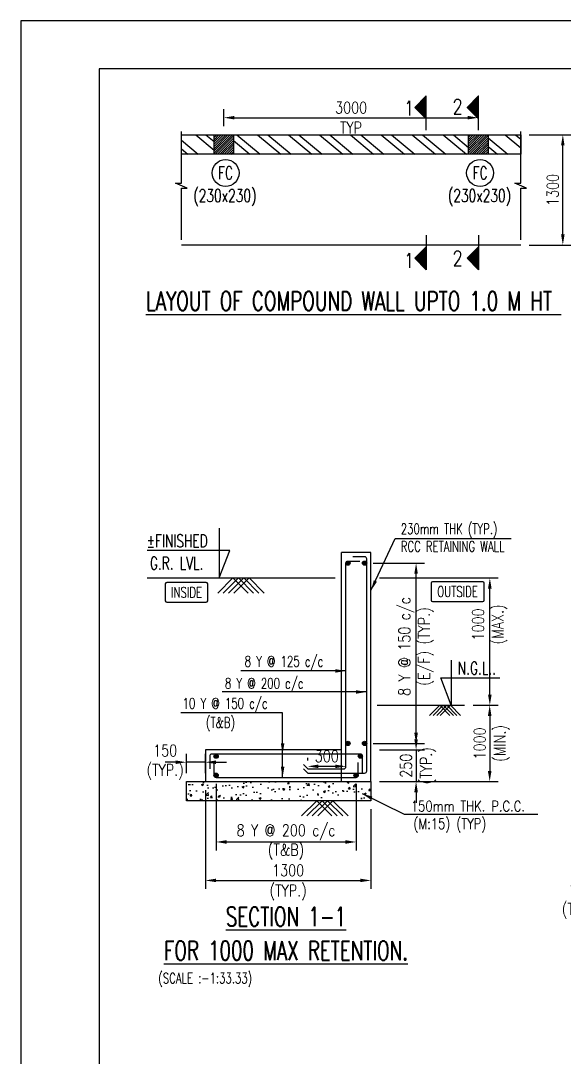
# Model space of a CAD drawing. Extents: x 345615 to 1272425, y -526289 to -156124.
# Drawn here: x 1012978 to 1025790, y -290710 to -266277 of the extents above; entities that cross this region are included whole.
import ezdxf
from ezdxf.enums import TextEntityAlignment as Align
from ezdxf.lldxf.tags import DXFTag

# ---------------------------------------------------------------- set-up
doc = ezdxf.new("R2010")
doc.units = 0
doc.header["$LTSCALE"] = 500
doc.header["$MEASUREMENT"] = 0
doc.header["$PDMODE"] = 35
doc.header["$PDSIZE"] = -15
doc.layers.get('DEFPOINTS').update_dxf_attribs({"color": 4})
for name, color, linetype in [('NO. BEAM', 3, 'Continuous'), ('S- PILE CAP', 4, 'Continuous'), ('S-BRECK LINE', 8, 'Continuous'), ('S-COLUMN', 1, 'Continuous'), ('S-COLUMN CIRCLE', 9, 'Continuous'), ('S-COLUMN HATCH', 8, 'Continuous'), ('S-COLUMN NO', 2, 'Continuous'), ('S-CONCRET LINE', 4, 'Continuous'), ('S-DIM-1', 5, 'Continuous'), ('S-FOOTING', 4, 'Continuous'), ('S-HATCH', 253, 'Continuous'), ('S-LEVEL SECTION', 3, 'Continuous'), ('S-PCC', 9, 'Continuous'), ('S-REINFORCEMENT', 6, 'Continuous'), ('S-RETAINING WALL', 6, 'Continuous'), ('S-RETAINING WALL HATCH', 8, 'Continuous'), ('S-SECTION MARK', 1, 'Continuous'), ('S-TEXT', 2, 'Continuous'), ('S-TEXT-1', 4, 'Continuous'), ('S-TITIL', 6, 'Continuous'), ('s_TITILE', 9, 'Continuous'), ('TITLE', 4, 'Continuous')]:
    doc.layers.add(name, color=color, linetype=linetype)
doc.styles.add('ROMANS', font='simplex.shx', dxfattribs={"width": 0.8, "height": 275, "bigfont": 'bigfont.shx'})
tags = doc.linetypes.add('HIDDEN', pattern=[0.375, 0.25, -0.125]).pattern_tags.tags
tags[6:7] = [DXFTag(74, 4), DXFTag(75, 0), DXFTag(340, '0'), DXFTag(46, 1.0), DXFTag(50, 0.0), DXFTag(44, 0.0), DXFTag(45, 0.0)]
tags[4:5] = [DXFTag(74, 4), DXFTag(75, 0), DXFTag(340, '0'), DXFTag(46, 1.0), DXFTag(50, 0.0), DXFTag(44, 0.0), DXFTag(45, 0.0)]
doc.dimstyles.new('dim100', dxfattribs={"dimtxt": 250, "dimasz": 250, "dimexe": 200, "dimexo": 200, "dimgap": 100, "dimtad": 1, "dimdec": 0, "dimzin": 0, "dimdsep": 46, "dimtxsty": 'ROMANS', "dimcen": 0, "dimclrd": 5, "dimclre": 5, "dimclrt": 4, "dimadec": 0, "dimazin": 0, "dimtfac": 1, "dimtdec": 0, "dimtix": 1, "dimtofl": 0, "dimtmove": 2, "dimatfit": 3, "dimfxl": 0, "dimtolj": 1, "dimtzin": 0, "dimlwd": -1, "dimlwe": -1, "dimarcsym": 0})
doc.dimstyles.new('dim33.33', dxfattribs={"dimtxt": 250, "dimasz": 250, "dimexe": 200, "dimexo": 200, "dimgap": 100, "dimtad": 1, "dimdec": 0, "dimlfac": 0.333331, "dimzin": 0, "dimdsep": 46, "dimtxsty": 'ROMANS', "dimcen": 0, "dimclrd": 5, "dimclre": 5, "dimclrt": 4, "dimadec": 0, "dimazin": 0, "dimtfac": 1, "dimtdec": 0, "dimtix": 1, "dimtofl": 0, "dimtmove": 2, "dimatfit": 3, "dimfxl": 0, "dimtolj": 1, "dimtzin": 0, "dimlwd": -1, "dimlwe": -1, "dimarcsym": 0})
doc.dimstyles.new('dim50', dxfattribs={"dimtxt": 250, "dimasz": 250, "dimexe": 200, "dimexo": 200, "dimgap": 100, "dimtad": 1, "dimdec": 0, "dimlfac": 0.5, "dimzin": 0, "dimdsep": 46, "dimtxsty": 'ROMANS', "dimcen": 0, "dimclrd": 5, "dimclre": 5, "dimclrt": 4, "dimadec": 0, "dimazin": 0, "dimtfac": 1, "dimtdec": 0, "dimtix": 1, "dimtofl": 0, "dimtmove": 2, "dimatfit": 3, "dimfxl": 0, "dimtolj": 1, "dimtzin": 0, "dimlwd": -1, "dimlwe": -1, "dimarcsym": 0})

# ---------------------------------------------------------------- blocks, each defined once
blk = doc.blocks.new('*D735')
at = {"layer": 'DEFPOINTS', "color": 0}
for p in [(1021082, -279062, 0), (1022297, -279062), (1021082, -283312, 0)]:
    blk.add_point(p, dxfattribs=at)
at = {"layer": 'S-DIM-1', "color": 5}
for p, q in [((1021282, -279062), (1022497, -279062)), ((1021282, -283312), (1022497, -283312))]:
    blk.add_line(p, q, dxfattribs=at)
at = {"layer": 'S-DIM-1', "color": 5, "lineweight": -3}
blk.add_line((1022297, -283062), (1022297, -279312), dxfattribs=at)
at = {"layer": 'S-DIM-1', "color": 5}
for points in [[(1022255, -279312), (1022339, -279312), (1022297, -279062)], [(1022255, -283062), (1022339, -283062), (1022297, -283312)]]:
    blk.add_solid(points, dxfattribs=at)
at = {"layer": 'S-DIM-1', "color": 4, "insert": (1022297, -281028), "char_height": 275, "attachment_point": 5, "rotation": 90, "style": 'ROMANS'}
blk.add_mtext('\\A1;8 Y @ 150 c/c\\P(E/F) (TYP.)', dxfattribs=at)
blk = doc.blocks.new('*D736')
at = {"layer": 'DEFPOINTS', "color": 0}
for p in [(1021232, -283462), (1021232, -284212), (1022297, -284212)]:
    blk.add_point(p, dxfattribs=at)
at = {"layer": 'S-DIM-1', "color": 5, "lineweight": -3}
for p, q in [((1022297, -283212), (1022297, -282962)), ((1022297, -283462), (1022297, -284212)), ((1022297, -284462), (1022297, -284712))]:
    blk.add_line(p, q, dxfattribs=at)
at = {"layer": 'S-DIM-1', "color": 5}
for p, q in [((1021432, -283462), (1022497, -283462)), ((1021432, -284212), (1022497, -284212))]:
    blk.add_line(p, q, dxfattribs=at)
for points in [[(1022255, -283212), (1022339, -283212), (1022297, -283462)], [(1022255, -284462), (1022339, -284462), (1022297, -284212)]]:
    blk.add_solid(points, dxfattribs=at)
at = {"layer": 'S-DIM-1', "color": 4, "char_height": 275, "rotation": 90, "style": 'ROMANS'}
for s, insert, attachment_point in [('\\A1;250', (1022197, -283837), 8), ('\\A1;(TYP.)', (1022397, -283837), 2)]:
    blk.add_mtext(s, dxfattribs=dict(at, insert=insert, attachment_point=attachment_point))
blk = doc.blocks.new('*D737')
at = {"layer": 'DEFPOINTS', "color": 0}
for p in [(1017582, -284063, -31), (1020882, -284062, -19), (1020882, -285635)]:
    blk.add_point(p, dxfattribs=at)
at = {"layer": 'S-DIM-1', "color": 5}
for p, q in [((1017582, -284263), (1017582, -285835)), ((1020882, -284262), (1020882, -285835)), ((1017832, -285635), (1020632, -285635))]:
    blk.add_line(p, q, dxfattribs=at)
for points in [[(1017832, -285593), (1017832, -285677), (1017582, -285635)], [(1020632, -285593), (1020632, -285677), (1020882, -285635)]]:
    blk.add_solid(points, dxfattribs=at)
at = {"layer": 'S-DIM-1', "color": 4, "insert": (1019232, -285635), "char_height": 275, "attachment_point": 5, "style": 'ROMANS'}
blk.add_mtext('\\A1;8 Y @ 200 c/c\\P(T&B)', dxfattribs=at)
blk = doc.blocks.new('*D738')
at = {"layer": 'DEFPOINTS', "color": 0}
for p in [(1017332, -284213, -31), (1021232, -284662, -19), (1021232, -286542)]:
    blk.add_point(p, dxfattribs=at)
at = {"layer": 'S-DIM-1', "color": 5}
for p, q in [((1017332, -284413), (1017332, -286742)), ((1021232, -284862), (1021232, -286742)), ((1017582, -286542), (1020982, -286542))]:
    blk.add_line(p, q, dxfattribs=at)
for points in [[(1017582, -286500), (1017582, -286583), (1017332, -286542)], [(1020982, -286500), (1020982, -286583), (1021232, -286542)]]:
    blk.add_solid(points, dxfattribs=at)
at = {"layer": 'S-DIM-1', "color": 4, "char_height": 275, "style": 'ROMANS'}
for s, insert, attachment_point in [('\\A1;1300', (1019282, -286442), 8), ('\\A1;(TYP.)', (1019282, -286642), 2)]:
    blk.add_mtext(s, dxfattribs=dict(at, insert=insert, attachment_point=attachment_point))
blk = doc.blocks.new('*D739')
at = {"layer": 'DEFPOINTS', "color": 0}
for p in [(1023442, -282412), (1021232, -284212), (1024032, -284212)]:
    blk.add_point(p, dxfattribs=at)
at = {"layer": 'S-DIM-1', "color": 5}
for p, q in [((1023642, -282412), (1024232, -282412)), ((1021432, -284212), (1024232, -284212))]:
    blk.add_line(p, q, dxfattribs=at)
at = {"layer": 'S-DIM-1', "color": 5, "lineweight": -3}
blk.add_line((1024032, -282662), (1024032, -283962), dxfattribs=at)
at = {"layer": 'S-DIM-1', "color": 5}
for points in [[(1023990, -282662), (1024074, -282662), (1024032, -282412)], [(1023990, -283962), (1024074, -283962), (1024032, -284212)]]:
    blk.add_solid(points, dxfattribs=at)
at = {"layer": 'S-DIM-1', "color": 4, "char_height": 275, "rotation": 90, "style": 'ROMANS'}
for s, insert, attachment_point in [('\\A1;(MIN.)', (1024132, -283312), 2), ('\\A1;1000', (1023932, -283312), 8)]:
    blk.add_mtext(s, dxfattribs=dict(at, insert=insert, attachment_point=attachment_point))
blk = doc.blocks.new('*D740')
at = {"layer": 'DEFPOINTS', "color": 0}
for p in [(1021232, -279412), (1024035, -279412), (1023442, -282412)]:
    blk.add_point(p, dxfattribs=at)
at = {"layer": 'S-DIM-1', "color": 5}
for p, q in [((1021432, -279412), (1024235, -279412)), ((1023642, -282412), (1024235, -282412))]:
    blk.add_line(p, q, dxfattribs=at)
at = {"layer": 'S-DIM-1', "color": 5, "lineweight": -3}
blk.add_line((1024035, -282162), (1024035, -279662), dxfattribs=at)
at = {"layer": 'S-DIM-1', "color": 5}
for points in [[(1023993, -279662), (1024077, -279662), (1024035, -279412)], [(1023993, -282162), (1024077, -282162), (1024035, -282412)]]:
    blk.add_solid(points, dxfattribs=at)
at = {"layer": 'S-DIM-1', "color": 4, "insert": (1024035, -280508), "char_height": 275, "attachment_point": 5, "rotation": 90, "style": 'ROMANS'}
blk.add_mtext('\\A1;1000\\P(MAX.)', dxfattribs=at)
blk = doc.blocks.new('*D741')
at = {"layer": 'DEFPOINTS', "color": 0}
for p in [(1016882, -283755), (1016882, -284213), (1017332, -284213)]:
    blk.add_point(p, dxfattribs=at)
at = {"layer": 'S-DIM-1', "color": 5}
for p, q in [((1016882, -284013), (1016882, -283555)), ((1017332, -284013), (1017332, -283555))]:
    blk.add_line(p, q, dxfattribs=at)
at = {"layer": 'S-DIM-1', "color": 5, "lineweight": -3}
for p, q in [((1016632, -283755), (1016382, -283755)), ((1017332, -283755), (1016882, -283755)), ((1017582, -283755), (1017832, -283755))]:
    blk.add_line(p, q, dxfattribs=at)
at = {"layer": 'S-DIM-1', "color": 5}
for points in [[(1016632, -283713), (1016632, -283797), (1016882, -283755)], [(1017582, -283713), (1017582, -283797), (1017332, -283755)]]:
    blk.add_solid(points, dxfattribs=at)
at = {"layer": 'S-DIM-1', "color": 4, "insert": (1016382, -283755), "char_height": 275, "attachment_point": 5, "style": 'ROMANS'}
blk.add_mtext('\\A1;150\\P(TYP.)', dxfattribs=at)
blk = doc.blocks.new('*D748')
at = {"layer": 'DEFPOINTS', "color": 0}
for p in [(1026673, -286345), (1026673, -286952), (1027123, -286952)]:
    blk.add_point(p, dxfattribs=at)
at = {"layer": 'S-DIM-1', "color": 5, "lineweight": -3}
for p, q in [((1026423, -286345), (1026173, -286345)), ((1027123, -286345), (1026673, -286345)), ((1027373, -286345), (1027623, -286345))]:
    blk.add_line(p, q, dxfattribs=at)
at = {"layer": 'S-DIM-1', "color": 5}
for p, q in [((1026673, -286752), (1026673, -286145)), ((1027123, -286752), (1027123, -286145))]:
    blk.add_line(p, q, dxfattribs=at)
for points in [[(1026423, -286303), (1026423, -286386), (1026673, -286345)], [(1027373, -286303), (1027373, -286386), (1027123, -286345)]]:
    blk.add_solid(points, dxfattribs=at)
at = {"layer": 'S-DIM-1', "color": 4, "insert": (1026173, -287032), "char_height": 275, "attachment_point": 5, "style": 'ROMANS'}
blk.add_mtext('\\A1;150\\P(TYP.)', dxfattribs=at)
blk = doc.blocks.new('*D752')
at = {"color": 5}
for p, q in [((1019742, -283712), (1019742, -283652)), ((1020642, -283712), (1020642, -283652)), ((1019992, -283852), (1020392, -283852))]:
    blk.add_line(p, q, dxfattribs=at)
for points in [[(1019992, -283811), (1019992, -283894), (1019742, -283852)], [(1020392, -283811), (1020392, -283894), (1020642, -283852)]]:
    blk.add_solid(points, dxfattribs=at)
at = {"layer": 'DEFPOINTS', "color": 0}
for p in [(1020642, -283852), (1019742, -283912), (1020642, -283912)]:
    blk.add_point(p, dxfattribs=at)
at = {"color": 4, "insert": (1020192, -283615), "char_height": 275, "attachment_point": 5, "style": 'ROMANS'}
blk.add_mtext('\\A1;300', dxfattribs=at)
blk = doc.blocks.new('A$C3C2A062F')
at = {"layer": 'S-COLUMN HATCH'}
h = blk.add_hatch(dxfattribs=at)
h.set_pattern_fill('ANSI31', color=256, scale=150, style=0)
h.set_pattern_definition([(45, (-56668.66, -124038.072), (-13.2582521, 13.2582521), [])])
h.paths.add_polyline_path([(115, -115), (-115, -115), (-115, 115), (115, 115)])
at = {"layer": 'S-COLUMN'}
for p, q in [((-115, -115), (-115, 115)), ((-115, 115), (115, 115)), ((115, 115), (115, -115)), ((115, -115), (-115, -115))]:
    blk.add_line(p, q, dxfattribs=at)
blk = doc.blocks.new('*U721')
at = {"layer": 'S-SECTION MARK', "ltscale": 5}
h = blk.add_hatch(dxfattribs=at)
h.set_pattern_fill('ANSI31', color=256, scale=172.406964, angle=-90, style=0)
h.set_pattern_definition([(45, (-328597.685, -32610.178), (15.2387667, -15.2387667), [])])
h.paths.add_polyline_path([(267, 2343), (0, 2615), (0, 2072)])
h = blk.add_hatch(dxfattribs=at)
h.set_pattern_fill('ANSI31', color=256, scale=172.406964, angle=-90, style=0)
h.set_pattern_definition([(45, (-1838.978, -75811.127), (15.2387667, -15.2387667), [])])
h.paths.add_polyline_path([(267, -1214), (0, -1486), (0, -942)])
at = {"layer": 'S-SECTION MARK'}
for p, q in [((0, 1802), (0, 2615)), ((0, 2615), (267, 2343)), ((0, 2072), (267, 2343)), ((0, -673), (0, -1486)), ((0, -942), (267, -1214)), ((0, -1486), (267, -1214))]:
    blk.add_line(p, q, dxfattribs=at)
blk = doc.blocks.new('*D763')
at = {"layer": 'DEFPOINTS', "color": 0, "ltscale": 0.3}
for p in [(1023765, -268563), (1017765, -268965), (1023765, -268965)]:
    blk.add_point(p, dxfattribs=at)
at = {"layer": 'S-DIM-1', "color": 5, "ltscale": 0.3}
for p, q in [((1017765, -268765), (1017765, -268363)), ((1023765, -268765), (1023765, -268363)), ((1018015, -268563), (1023515, -268563))]:
    blk.add_line(p, q, dxfattribs=at)
for points in [[(1018015, -268521), (1018015, -268604), (1017765, -268563)], [(1023515, -268521), (1023515, -268604), (1023765, -268563)]]:
    blk.add_solid(points, dxfattribs=at)
at = {"layer": 'S-DIM-1', "color": 4, "lineweight": 0, "ltscale": 0.3, "char_height": 275, "style": 'ROMANS'}
for s, insert, attachment_point in [('\\A1;3000', (1020765, -268463), 8), ('\\A1;TYP', (1020765, -268663), 2)]:
    blk.add_mtext(s, dxfattribs=dict(at, insert=insert, attachment_point=attachment_point))
blk = doc.blocks.new('*U722')
at = {"layer": 'S-BRECK LINE'}
blk.add_lwpolyline([(-2550, 0), (-113, 0), (-113, -275), (113, 275), (113, 0), (2550, 0)], dxfattribs=at)
blk = doc.blocks.new('*D764')
at = {"layer": 'DEFPOINTS', "color": 0, "ltscale": 0.3}
for p in [(1024765, -268965), (1025756, -268965), (1024765, -271565)]:
    blk.add_point(p, dxfattribs=at)
at = {"layer": 'S-DIM-1', "color": 5, "ltscale": 0.3}
for p, q in [((1024965, -268965), (1025956, -268965)), ((1025756, -271315), (1025756, -269215)), ((1024965, -271565), (1025956, -271565))]:
    blk.add_line(p, q, dxfattribs=at)
for points in [[(1025714, -269215), (1025797, -269215), (1025756, -268965)], [(1025714, -271315), (1025797, -271315), (1025756, -271565)]]:
    blk.add_solid(points, dxfattribs=at)
at = {"layer": 'S-DIM-1', "color": 4, "lineweight": 0, "ltscale": 0.3, "insert": (1025518, -270265), "char_height": 275, "attachment_point": 5, "rotation": 90, "style": 'ROMANS'}
blk.add_mtext('\\A1;1300', dxfattribs=at)
blk = doc.blocks.new('zw$155A')
at = {"layer": 's_TITILE', "color": 7}
blk.add_lwpolyline([(0, 0), (88000, 0), (88000, 58000), (0, 58000)], close=True, dxfattribs=at)
at = {"layer": 's_TITILE', "color": 1}
blk.add_lwpolyline([(1300, 800), (78500, 800), (78500, 57200), (1300, 57200)], close=True, dxfattribs=at)

msp = doc.modelspace()

# ---------------------------------------------------------------- hatches: boundary and pattern name
at = {"layer": 'S-HATCH'}
h = msp.add_hatch(dxfattribs=at)
h.set_pattern_fill('ANSI32', color=256, scale=1250, angle=275, style=0)
h.set_pattern_definition([(320, (-15473349.7, 846768.5), (301.306692, 359.083333), []), (320, (-15473330.4, 846548.37), (301.306692, 359.083333), [])])
h.paths.add_polyline_path([(1016764.727, -269424.52), (1016764.727, -268964.52), (1017534.727, -268964.52), (1017534.727, -269424.52)])
h.paths.add_polyline_path([(1023534.727, -268964.52), (1023534.727, -269424.52), (1017994.727, -269424.52), (1017994.727, -268964.52)])
h.paths.add_polyline_path([(1024764.727, -268964.52), (1024764.727, -269424.52), (1023994.727, -269424.52), (1023994.727, -268964.52)])
at = {"layer": 'S-PCC', "linetype": 'ByBlock'}
h = msp.add_hatch(dxfattribs=at)
h.set_pattern_fill('AR-CONC,_O', color=256, scale=66.666667)
h.set_pattern_definition([(50, (-16083375.1, 127114.76), (478.173455, -41.834757), [50, -550]), (355, (-16083375.1, 127114.76), (-92.500889, 501.461422), [40, -440]), (100.4514445, (-16083335.24, 127111.27), (385.672564, 459.626661), [42.493461, -467.428075]), (46.1842, (-16083375.1, 127248.1), (711.49422, -110.346187), [75, -825]), (96.6356355, (-16083315.8, 127238.9), (623.107964, 649.4124), [63.740228, -701.142507]), (351.184164, (-16083375.1, 127248.1), (623.107963, 649.4124), [60, -660]), (21, (-16083308.42, 127214.76), (397.938035, -268.412594), [50, -550]), (326, (-16083308.4, 127214.76), (162.210221, 483.433363), [40, -440]), (71.4514447, (-16083275.26, 127192.4), (560.148251, 215.020769), [42.49346, -467.428075]), (37.5, (-16083375.09, 127114.76), (8.1065702, 221.9292359), [0, -434.6666667, 0, -446.6666667, 0, -441.6666667]), (7.5, (-16083375.1, 127114.76), (175.3796916, 262.9411413), [0, -254.6666667, 0, -424.6666667, 0, -168.3333333]), (327.5, (-16083523.76, 127114.76), (355.8816241, -15.0365812), [0, -166.6666667, 0, -520, 0, -690]), (317.5, (-16083590.42, 127114.76), (388.7907796, 66.736655), [0, -216.6666667, 0, -345.3333333, 0, -490])])
h.paths.add_polyline_path([(1016882.337, -284662.506), (1016882.337, -284212.506), (1021232.337, -284212.41), (1021232.337, -284662.41)])

# ---------------------------------------------------------------- linework, layer by layer
at = {"color": 4, "ltscale": 0.25}
msp.add_line((1024764.727, -271564.52), (1016764.727, -271564.52), dxfattribs=at)
at = {"color": 1}
msp.add_line((1021382.337, -282412.41), (1023442.039, -282412.41), dxfattribs=at)
at = {"layer": 'NO. BEAM', "color": 7, "elevation": 38.834}
for points in [[(1023867.18, -279499.586), (1022683.847, -279499.586, 0.414213562), (1022650.514, -279532.919), (1022650.514, -279932.919, 0.414213562), (1022683.847, -279966.253), (1023867.18, -279966.253, 0.414213562), (1023900.514, -279932.919), (1023900.514, -279532.919, 0.414213562)], [(1017352.292, -279517.526), (1016418.959, -279517.526, 0.414213562), (1016385.625, -279550.86), (1016385.625, -279950.86, 0.414213562), (1016418.959, -279984.193), (1017352.292, -279984.193, 0.414213562), (1017385.625, -279950.86), (1017385.625, -279550.86, 0.414213562)]]:
    msp.add_lwpolyline(points, format="xyb", close=True, dxfattribs=at)
at = {"layer": 'S- PILE CAP', "color": 8, "linetype": 'HIDDEN', "ltscale": 1500}
msp.add_line((1020542.337, -284212.41), (1020542.337, -283462.41), dxfattribs=at)
at = {"layer": 'S-COLUMN CIRCLE'}
for centre in [(1017806.02, -269865.381), (1023806.02, -269865.381)]:
    msp.add_circle(centre, 317.825, dxfattribs=at)
at = {"layer": 'S-CONCRET LINE'}
msp.add_lwpolyline([(1024764.727, -268964.52), (1024764.727, -269424.52), (1016764.727, -269424.52), (1016764.727, -268964.52)], close=True, dxfattribs=at)
at = {"layer": 'S-FOOTING'}
msp.add_lwpolyline([(1020542.337, -283462.41), (1017332.337, -283462.506), (1017332.337, -284212.506), (1021232.337, -284212.41)], dxfattribs=at)
at = {"layer": 'S-LEVEL SECTION'}
msp.add_line((1015956.595, -279412.41), (1020392.337, -279412.41), dxfattribs=at)
for points in [[(1017653.685, -278242.01), (1017653.685, -279412.41), (1017903.685, -278762.41), (1015957.336, -278762.41)], [(1023127.096, -281346.072), (1023127.096, -282412.41), (1022877.096, -281762.41), (1024270.827, -281762.41)]]:
    msp.add_lwpolyline(points, dxfattribs=at)
at = {"layer": 'S-PCC'}
for points in [[(1017623.412, -279770.382), (1017981.385, -279412.41), (1018339.358, -279770.382)], [(1017749.975, -279770.382), (1018107.948, -279412.41), (1018465.92, -279770.382)], [(1017876.537, -279770.382), (1018234.51, -279412.41), (1018592.483, -279770.382)], [(1018003.1, -279770.382), (1018361.073, -279412.41), (1018719.045, -279770.382)], [(1023092.02, -282651.058), (1022853.371, -282412.41), (1022614.723, -282651.058)], [(1023176.395, -282651.058), (1022937.746, -282412.41), (1022699.098, -282651.058)], [(1023260.77, -282651.058), (1023022.121, -282412.41), (1022783.473, -282651.058)], [(1023345.145, -282651.058), (1023106.496, -282412.41), (1022867.848, -282651.058)], [(1020314.102, -285020.417), (1019956.129, -284662.444), (1019598.157, -285020.417)], [(1020440.665, -285020.417), (1020082.692, -284662.444), (1019724.719, -285020.417)], [(1020567.227, -285020.417), (1020209.254, -284662.444), (1019851.282, -285020.417)], [(1020693.79, -285020.417), (1020335.817, -284662.444), (1019977.844, -285020.417)]]:
    msp.add_lwpolyline(points, dxfattribs=at)
msp.add_lwpolyline([(1016882.337, -284662.506), (1016882.337, -284212.506), (1021232.337, -284212.41), (1021232.337, -284662.41)], close=True, dxfattribs=at)
at = {"layer": 'S-REINFORCEMENT', "color": 5, "ltscale": 10}
for points in [[(1019642.337, -283912.41), (1019742.337, -284012.41), (1021082.337, -284012.41, 0.414213562), (1021132.337, -283962.41), (1021132.337, -278962.41, 0.414213562), (1021082.337, -278912.41), (1020802.337, -278912.41)], [(1019642.337, -283812.41), (1019742.337, -283912.41), (1020592.337, -283912.41, 0.414213562), (1020642.337, -283862.41), (1020642.337, -279062.41, -0.414213562), (1020692.337, -279012.41), (1020972.337, -279012.41)], [(1021032.337, -284012.41), (1021032.337, -283612.41, 0.414213562), (1020982.337, -283562.41), (1017482.337, -283562.506, 0.414213562), (1017432.337, -283612.506), (1017432.337, -283912.506)], [(1017532.337, -283762.506), (1017532.337, -284062.506, 0.414213562), (1017582.337, -284112.506), (1020882.337, -284112.41, 0.414213562), (1020932.337, -284062.41), (1020932.337, -283762.41)]]:
    msp.add_lwpolyline(points, format="xyb", dxfattribs=at)
at = {"layer": 'S-REINFORCEMENT', "color": 5, "ltscale": 10, "const_width": 50}
for points in [[(1020667.337, -279062.41, 1), (1020717.337, -279062.41, 1)], [(1020957.337, -283612.41, -1), (1021007.337, -283612.41, -1)], [(1020907.337, -284062.41, -1), (1020857.337, -284062.41, -1)]]:
    msp.add_lwpolyline(points, format="xyb", close=True, dxfattribs=at)
for points, elevation in [([(1021057.337, -279062.41, 1), (1021107.337, -279062.41, 1)], 0), ([(1020667.337, -283312.408, 1), (1020717.337, -283312.408, 1)], 0), ([(1021057.337, -283312.408, 1), (1021107.337, -283312.408, 1)], 0), ([(1017607.337, -283612.506, 1), (1017557.337, -283612.506, 1)], -12.043), ([(1017607.337, -284062.506, -1), (1017557.337, -284062.506, -1)], -12.043)]:
    msp.add_lwpolyline(points, format="xyb", close=True, dxfattribs=dict(at, elevation=elevation))
at = {"layer": 'S-REINFORCEMENT', "color": 5, "ltscale": 10}
for centre in [(1020692.337, -279062.41, 0), (1021082.337, -279062.41), (1020692.337, -283312.408), (1021082.337, -283312.408), (1017582.337, -283612.506, -12.043), (1020982.337, -283612.41, 0), (1017582.337, -284062.506, -12.043), (1020882.337, -284062.41)]:
    msp.add_circle(centre, 50, dxfattribs=at)
at = {"layer": 'S-RETAINING WALL', "color": 4}
msp.add_line((1021232.337, -278812.41), (1020542.337, -278812.41), dxfattribs=at)
for points in [[(1020542.337, -283462.41), (1020542.337, -278812.41)], [(1021232.337, -284212.41), (1021232.337, -278812.41)]]:
    msp.add_lwpolyline(points, dxfattribs=at)

# ---------------------------------------------------------------- block references
at = {"xscale": 1.420454545454545, "yscale": 1.420454545454545, "zscale": 1.420454545454545}
msp.add_blockref('zw$155A', (1012978.311, -348663.35), dxfattribs=at)
at = {"layer": 'S-REINFORCEMENT', "color": 30, "lineweight": 0, "ltscale": 0.3, "xscale": 2, "yscale": 2, "zscale": 2}
for p in [(1017764.727, -269194.52), (1023764.727, -269194.52)]:
    msp.add_blockref('A$C3C2A062F', p, dxfattribs=at)
at = {"layer": 'S-RETAINING WALL HATCH', "xscale": -1}
for p in [(1022530.949, -270662.216), (1023764.727, -270662.216)]:
    msp.add_blockref('*U721', p, dxfattribs=at)
at = {"layer": 'S-RETAINING WALL HATCH', "xscale": 0.5, "yscale": 0.5, "zscale": 0.5, "rotation": 90}
for p in [(1016764.727, -270164.52), (1024764.727, -270164.52)]:
    msp.add_blockref('*U722', p, dxfattribs=at)

# ---------------------------------------------------------------- texts
at = {"layer": 'S-COLUMN NO', "style": 'ROMANS', "width": 0.7}
for p in [(1017806.02, -269865.381), (1023806.02, -269865.381)]:
    msp.add_text('FC', height=300, dxfattribs=at).set_placement(p, align=Align.MIDDLE)
for p in [(1017047.776, -270398.939, -1.253), (1023047.776, -270398.939, -1.253)]:
    msp.add_text('(230x230)', height=300, dxfattribs=at).set_placement(p, align=Align.MIDDLE_LEFT)
at = {"layer": 'S-LEVEL SECTION', "style": 'ROMANS', "width": 0.7}
for s, p in [('%%PFINISHED ', (1015944.023, -278537.41)), ('G.R. LVL.', (1016023.668, -279064.019)), ('N.G.L..', (1023279.901, -281537.41))]:
    msp.add_text(s, height=300, dxfattribs=at).set_placement(p, align=Align.MIDDLE_LEFT)
at = {"layer": 'S-SECTION MARK', "style": 'ROMANS', "width": 0.8}
for s, p in [('1', (1022130.867, -268339.697)), ('2', (1023274.816, -268301.999)), ('1', (1022130.867, -271927.199)), ('2', (1023274.816, -271877.504))]:
    msp.add_text(s, height=349.999, dxfattribs=at).set_placement(p, align=Align.MIDDLE)
at = {"layer": 'S-TEXT', "style": 'ROMANS', "width": 0.7}
msp.add_text('(SCALE :-1:33.33)', height=250, dxfattribs=at).set_placement((1017328.133, -288844.859, 19.417), align=Align.MIDDLE_CENTER)
at = {"layer": 'S-TEXT-1', "style": 'ROMANS'}
for s, width, p in [('230mm THK (TYP.)', 0.7, (1021935.639, -278254.176)), ('RCC RETAINING WALL', 0.7, (1021935.639, -278668.461)), ('8 Y @ 125 c/c', 0.7, (1018257.129, -281378.011)), ('8 Y @ 200 c/c', 0.7, (1017790.942, -281895.096)), ('10 Y @ 150 c/c', 0.7, (1016794.987, -282367.838, -6.048)), ('(T&B)', 0.7, (1017345.417, -282817.838, -6.048)), ('150mm THK. P.C.C.', 0.8, (1022174.009, -284791.124, 189.587)), ('(M:15) (TYP)', 0.8, (1022232.767, -285204.373, 189.587))]:
    msp.add_text(s, height=250, dxfattribs=dict(at, width=width)).set_placement(p, align=Align.MIDDLE_LEFT)
at = {"layer": 'S-TITIL', "color": 6, "style": 'ROMANS', "width": 0.7}
msp.add_text('%%ULAYOUT OF COMPOUND WALL UPTO 1.0 M HT ', height=450, dxfattribs=at).set_placement((1020822.052, -272883.492), align=Align.MIDDLE)
at = {"layer": 'S-TITIL', "style": 'ROMANS', "width": 0.7}
for s, p in [('%%USECTION 1-1', (1019230.153, -287394.859, 19.417)), ('%%UFOR 1000 MAX RETENTION.', (1019230.153, -288194.859, 19.417))]:
    msp.add_text(s, height=450, dxfattribs=at).set_placement(p, align=Align.MIDDLE_CENTER)
at = {"layer": 'TITLE', "color": 2, "style": 'ROMANS', "width": 0.7}
for s, p in [('INSIDE', (1016885.625, -279750.86, 38.834)), ('OUTSIDE', (1023275.514, -279732.919, 38.834))]:
    msp.add_text(s, height=250, dxfattribs=at).set_placement(p, align=Align.MIDDLE_CENTER)

# ---------------------------------------------------------------- dimensions: what is measured, and where the dimension line sits
dim = msp.add_linear_dim(base=(1020642.337, -283852.425), p1=(1019742.337, -283912.41), p2=(1020642.337, -283912.41), text='300', dimstyle='dim100')
dim.commit()
dim.dimension.update_dxf_attribs({"geometry": '*D752', "text_midpoint": (1020192.337, -283614.925)})
at = {"layer": 'S-DIM-1', "color": 30, "lineweight": 0, "ltscale": 0.3}
dim = msp.add_linear_dim(base=(1023764.727, -268562.676), p1=(1017764.727, -268964.52), p2=(1023764.727, -268964.52), text='<>\\XTYP', dimstyle='dim50', override={"dimtxt": 250, "dimasz": 250}, dxfattribs=at)
dim.commit()
dim.dimension.update_dxf_attribs({"geometry": '*D763', "text_midpoint": (1020764.727, -268562.676)})
dim = msp.add_linear_dim(base=(1025755.76, -268964.52), p1=(1024764.727, -271564.52), p2=(1024764.727, -268964.52), angle=90, dimstyle='dim50', override={"dimtxt": 250, "dimasz": 250}, dxfattribs=at)
dim.commit()
dim.dimension.update_dxf_attribs({"geometry": '*D764', "text_midpoint": (1025518.26, -270264.52)})
at = {"layer": 'S-DIM-1'}
for base, p1, p2, angle, text, override, picture, middle in [((1022296.969, -279062.41, 0), (1021082.337, -283312.408), (1021082.337, -279062.41), 90, '8 Y @ 150 c/c\\X(E/F) (TYP.)', {"dimtxt": 250, "dimasz": 250, "dimtxsty": 'ROMANS', "dimtofl": 1, "dimtmove": 0, "dimlwd": 65533}, '*D735', (1022296.969, -281028.063, 0)), ((1024034.845, -279412.41), (1023442.039, -282412.41), (1021232.337, -279412.41), 270, '<>\\X(MAX.)', {"dimtxt": 250, "dimasz": 250, "dimtofl": 1, "dimtmove": 0, "dimlwd": 65533}, '*D740', (1024034.845, -280508.243)), ((1016882.337, -283755.05, -12.043), (1017332.337, -284212.506, -12.043), (1016882.337, -284212.506, -12.043), 180, '<>\\X(TYP.)', {"dimtxt": 250, "dimasz": 250, "dimtofl": 1, "dimtmove": 1, "dimlwd": 65533}, '*D741', (1016382.337, -283755.05, -12.043)), ((1026672.87, -286344.659), (1027122.87, -286952.115), (1026672.87, -286952.115), 180, '<>\\X(TYP.)', {"dimtxt": 250, "dimasz": 250, "dimtofl": 1, "dimtmove": 1, "dimlwd": 65533}, '*D748', (1026172.87, -287031.632))]:
    dim = msp.add_linear_dim(base=base, p1=p1, p2=p2, angle=angle, text=text, dimstyle='dim33.33', override=override, dxfattribs=at)
    dim.commit()
    dim.dimension.update_dxf_attribs({"geometry": picture, "text_midpoint": middle, "dimtype": 160})
for base, p1, text, picture, middle in [((1024032.143, -284212.41), (1023442.039, -282412.41), '1000\\X(MIN.)', '*D739', (1024032.143, -283312.41)), ((1022296.969, -284212.41), (1021232.337, -283462.41), '<>\\X(TYP.)', '*D736', (1022296.969, -283837.41))]:
    dim = msp.add_linear_dim(base=base, p1=p1, p2=(1021232.339, -284212.41), angle=90, text=text, dimstyle='dim33.33', override={"dimtxt": 250, "dimasz": 250, "dimtofl": 1, "dimtmove": 0, "dimlwd": 65533}, dxfattribs=at)
    dim.commit()
    dim.dimension.update_dxf_attribs({"geometry": picture, "text_midpoint": middle})
dim = msp.add_linear_dim(base=(1020882.337, -285635.058, 19.417), p1=(1017582.337, -284062.506, -12.043), p2=(1020882.337, -284062.41), text='8 Y @ 200 c/c\\X(T&B)', dimstyle='dim33.33', override={"dimtxt": 250, "dimasz": 250, "dimtmove": 0}, dxfattribs=at)
dim.commit()
dim.dimension.update_dxf_attribs({"geometry": '*D737', "text_midpoint": (1019232.337, -285635.058, 19.417), "dimtype": 160})
dim = msp.add_linear_dim(base=(1021232.337, -286541.549, 19.417), p1=(1017332.337, -284212.506, -12.043), p2=(1021232.337, -284662.41), text='<>\\X(TYP.)', dimstyle='dim33.33', override={"dimtxt": 250, "dimasz": 250, "dimtmove": 0}, dxfattribs=at)
dim.commit()
dim.dimension.update_dxf_attribs({"geometry": '*D738', "text_midpoint": (1019282.337, -286541.549, 19.417)})

# ---------------------------------------------------------------- leaders
for points, override in [([(1019150.659, -283562.458, -6.048), (1019150.659, -282592.838, -6.048), (1016749.912, -282592.838, -6.048)], {"dimtad": 0, "dimarcsym": 1}), ([(1019150.659, -284112.458, -6.048), (1019150.659, -282592.838, -6.048), (1016749.912, -282592.838, -6.048)], {"dimgap": 100, "dimtad": 0, "dimarcsym": 1})]:
    msp.add_leader(points, dimstyle='dim100', override=override)
for points in [[(1021232.337, -279710.601), (1021807.604, -278479.176), (1024538.502, -278479.176)], [(1020642.337, -281603.011), (1018168.557, -281603.011)], [(1021131.261, -282099.142), (1017727.279, -282099.142)], [(1021025.913, -284493.953), (1022018.337, -284979.41), (1025167.262, -284979.41)]]:
    msp.add_leader(points, dimstyle='dim100', dxfattribs=at)

doc.saveas('drawing.dxf')
